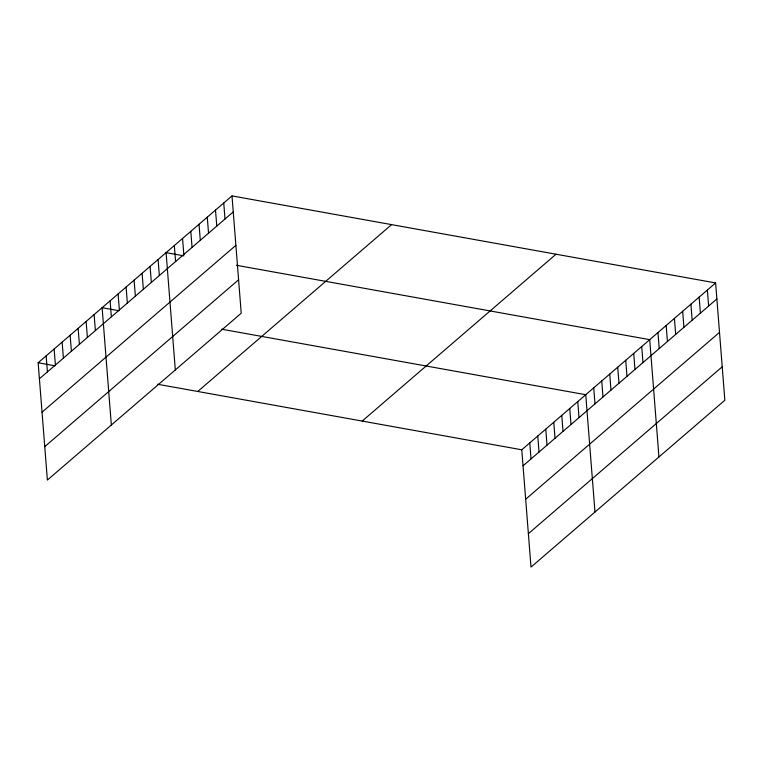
<?xml version="1.0" encoding="UTF-8"?>
<svg xmlns="http://www.w3.org/2000/svg" width="763" height="763" viewBox="0 0 763 763"><rect width="100%" height="100%" fill="white"/><g stroke="black" fill="none" stroke-linecap="round" stroke-linejoin="round"><path stroke-width="1.14" d="M231.99 195.91L241.222 313.212L47.382 480.07L38.15 362.759L231.99 195.91L715.618 282.93L724.85 400.241L531.01 567.09L521.778 449.788L715.618 282.93M39.409 378.772L233.249 211.923M42.041 412.201L235.881 245.343M44.75 446.641L238.59 279.783M197.751 391.476L391.591 224.627M362.177 421.071L556.017 254.213M523.036 465.802L716.877 298.943M525.669 499.231L719.509 332.372M528.377 533.671L722.218 366.812M183.94 255.853L166.086 252.639L175.318 369.941M236.396 265.286L649.714 339.659L658.946 456.97M118.856 310.713L102.118 307.699L111.35 425.01M221.537 329.187L585.746 394.719L594.978 512.03M38.15 362.759L54.888 365.773M157.569 384.247L521.778 449.788M707.377 290.026L708.636 306.039M699.137 297.112L700.405 313.126M690.906 304.208L692.165 320.222M682.666 311.294L683.925 327.308M674.425 318.39L675.684 334.404M666.185 325.477L667.453 341.49M657.954 332.573L659.213 348.586M641.712 346.545L642.98 362.559M633.719 353.431L634.978 369.445M625.727 360.308L626.986 376.321M617.725 367.194L618.993 383.207M609.732 374.08L610.991 390.093M601.74 380.956L602.999 396.97M593.738 387.842L594.997 403.856M577.753 401.605L579.012 417.619M569.751 408.491L571.01 424.505M561.759 415.368L563.018 431.381M553.757 422.254L555.025 438.267M545.764 429.14L547.023 445.153M537.772 436.016L539.031 452.03M529.77 442.902L531.029 458.916M223.75 202.996L225.009 219.01M215.509 210.092L216.778 226.106M207.278 217.178L208.537 233.192M199.038 224.274L200.297 240.288M190.798 231.361L192.057 247.374M182.557 238.457L183.826 254.47M174.326 245.543L175.585 261.556M158.084 259.515L159.353 275.529M150.092 266.401L151.351 282.415M142.099 273.288L143.358 289.301M134.097 280.164L135.366 296.178M126.105 287.05L127.364 303.064M118.112 293.936L119.371 309.95M110.11 300.813L111.369 316.826M94.126 314.585L95.385 330.598M86.124 321.461L87.383 337.475M78.131 328.348L79.39 344.361M70.129 335.234L71.398 351.247M62.137 342.11L63.396 358.124M54.144 348.996L55.403 365.01M46.142 355.882L47.411 371.896"/></g></svg>
